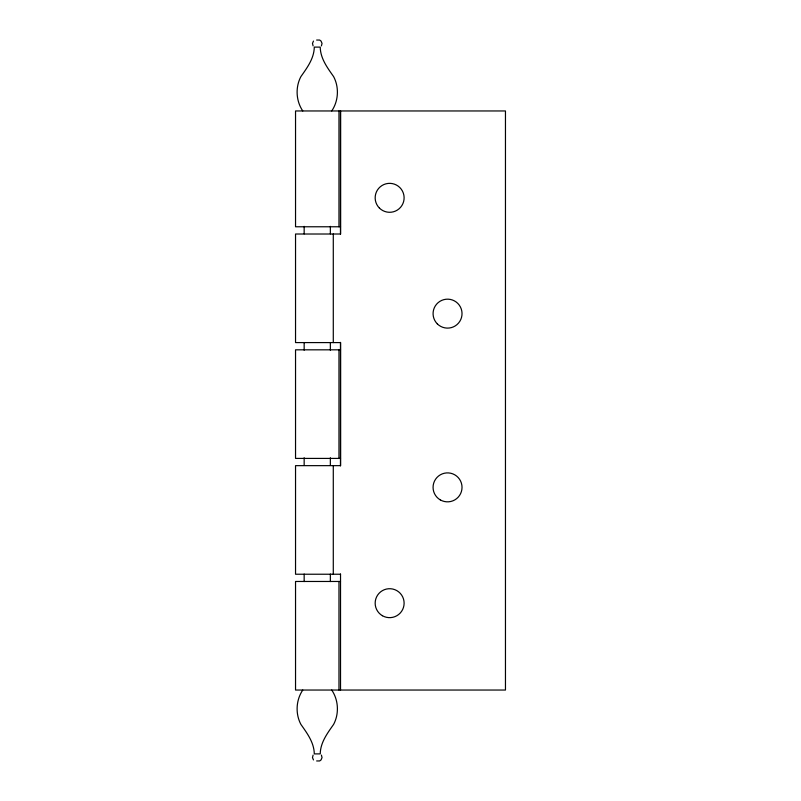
<?xml version="1.0" encoding="UTF-8"?>
<svg xmlns="http://www.w3.org/2000/svg" width="801" height="801" viewBox="0 0 801 801"><rect width="100%" height="100%" fill="white"/><g stroke="black" fill="none" stroke-linecap="round" stroke-linejoin="round"><path stroke-width="1.2" d="M333.286 574.227L333.286 465.651M333.286 342.588L333.286 234.012M321.421 45.887L322.032 43.414L321.051 41.071L319.669 40.05L316.635 40.05M313.091 755.113L312.48 757.586L313.471 759.929M331.734 110.959C338.533 100.946 339.274 87.299 333.616 76.606C327.389 67.745 320.42 58.503 320.23 47.109L314.292 47.109C314.092 58.503 307.123 67.745 300.896 76.606C295.239 87.299 295.98 100.946 302.778 110.959M302.778 690.041C295.98 700.054 295.239 713.701 300.896 724.394C307.123 733.255 314.092 742.497 314.292 753.891L320.23 753.891C320.42 742.497 327.389 733.255 333.616 724.394C339.274 713.701 338.533 700.054 331.734 690.041M313.471 41.071L312.48 43.414L313.091 45.887M340.525 226.773L295.539 226.773L295.539 110.959L505.461 110.959L505.461 690.041L295.539 690.041L295.539 581.466L340.525 581.466M340.525 349.827L295.539 349.827L295.539 458.412L340.525 458.412M340.525 574.227L295.539 574.227L295.539 465.651L340.525 465.651L340.525 342.588L295.539 342.588L295.539 234.012L340.525 234.012L340.525 110.959L340.525 234.232M316.635 760.95L319.669 760.95L321.051 759.929L322.032 757.586L321.421 755.113M340.525 342.377L340.525 465.862M340.525 574.007L340.525 690.041M338.973 110.959L338.973 226.773M338.973 349.827L338.973 458.412M338.973 581.466L338.973 690.041M330.352 226.363L330.352 233.872M330.352 342.688L330.352 350.187M330.352 457.751L330.352 465.251M330.352 574.067L330.352 581.566M304.16 226.363L304.16 233.872M304.16 342.688L304.16 350.187M304.16 457.751L304.16 465.251M304.16 574.067L304.16 581.566M440.31 499.904A14.478 14.478 0 0 0 462.027 487.358A14.478 14.478 0 0 0 440.31 474.823A14.478 14.478 0 0 0 440.31 499.904M437.316 323.874A14.478 14.478 0 0 0 461.536 317.386A14.478 14.478 0 0 0 443.804 299.654A14.478 14.478 0 0 0 437.316 323.874M379.404 208.06A14.478 14.478 0 0 0 403.624 201.572A14.478 14.478 0 0 0 385.892 183.84A14.478 14.478 0 0 0 379.404 208.06M382.407 615.719A14.478 14.478 0 0 0 404.115 603.183A14.478 14.478 0 0 0 382.407 590.637A14.478 14.478 0 0 0 382.407 615.719"/></g></svg>
